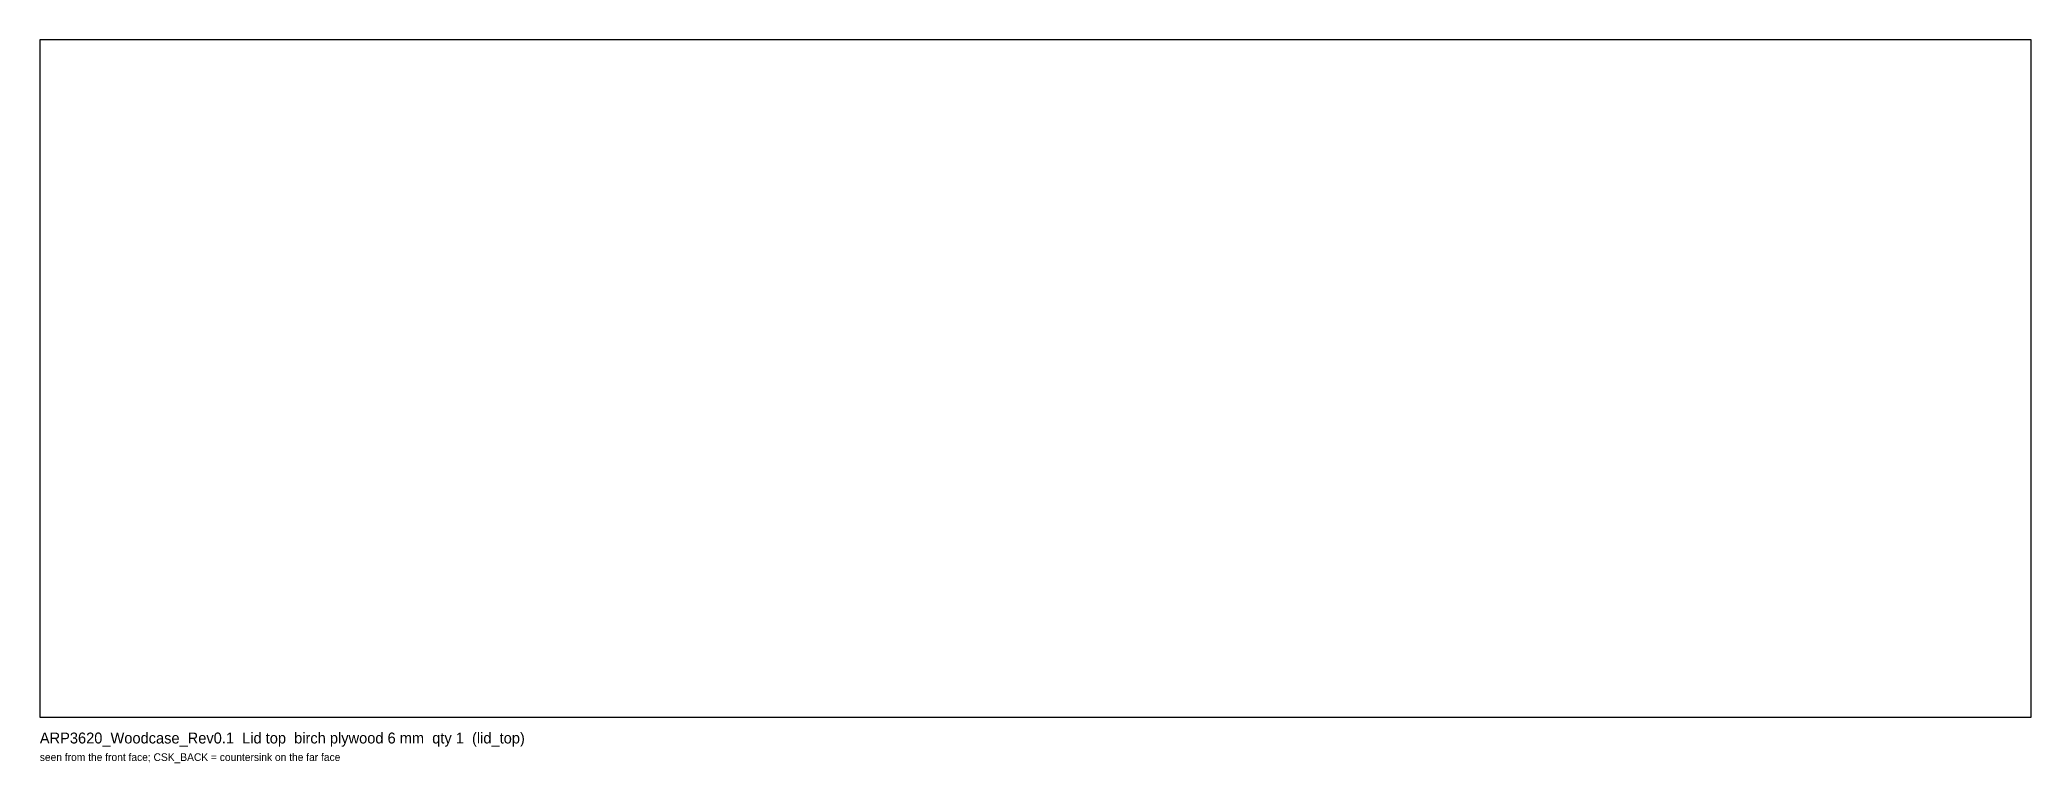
# Model space of a CAD drawing. Header units: millimetres. Extents: x 0 to 911, y -21 to 310.
import ezdxf

# ---------------------------------------------------------------- set-up
doc = ezdxf.new("R2010")
doc.units = ezdxf.units.MM
doc.layers.add('NOTE', color=8, linetype='CONTINUOUS')
doc.layers.add('OUTLINE', color=7, linetype='CONTINUOUS')

msp = doc.modelspace()

# ---------------------------------------------------------------- linework, layer by layer
at = {"layer": 'OUTLINE'}
for p, q in [((911, 310), (0, 310)), ((0, 310), (0, 0)), ((911, 0), (911, 310)), ((0, 0), (911, 0))]:
    msp.add_line(p, q, dxfattribs=at)

# ---------------------------------------------------------------- texts
at = {"layer": 'NOTE'}
for s, height, p in [('ARP3620_Woodcase_Rev0.1  Lid top  birch plywood 6 mm  qty 1  (lid_top)', 5, (0, -12)), ('seen from the front face; CSK_BACK = countersink on the far face', 3.5, (0, -20))]:
    msp.add_text(s, height=height, dxfattribs=at).set_placement(p)

doc.saveas('drawing.dxf')
